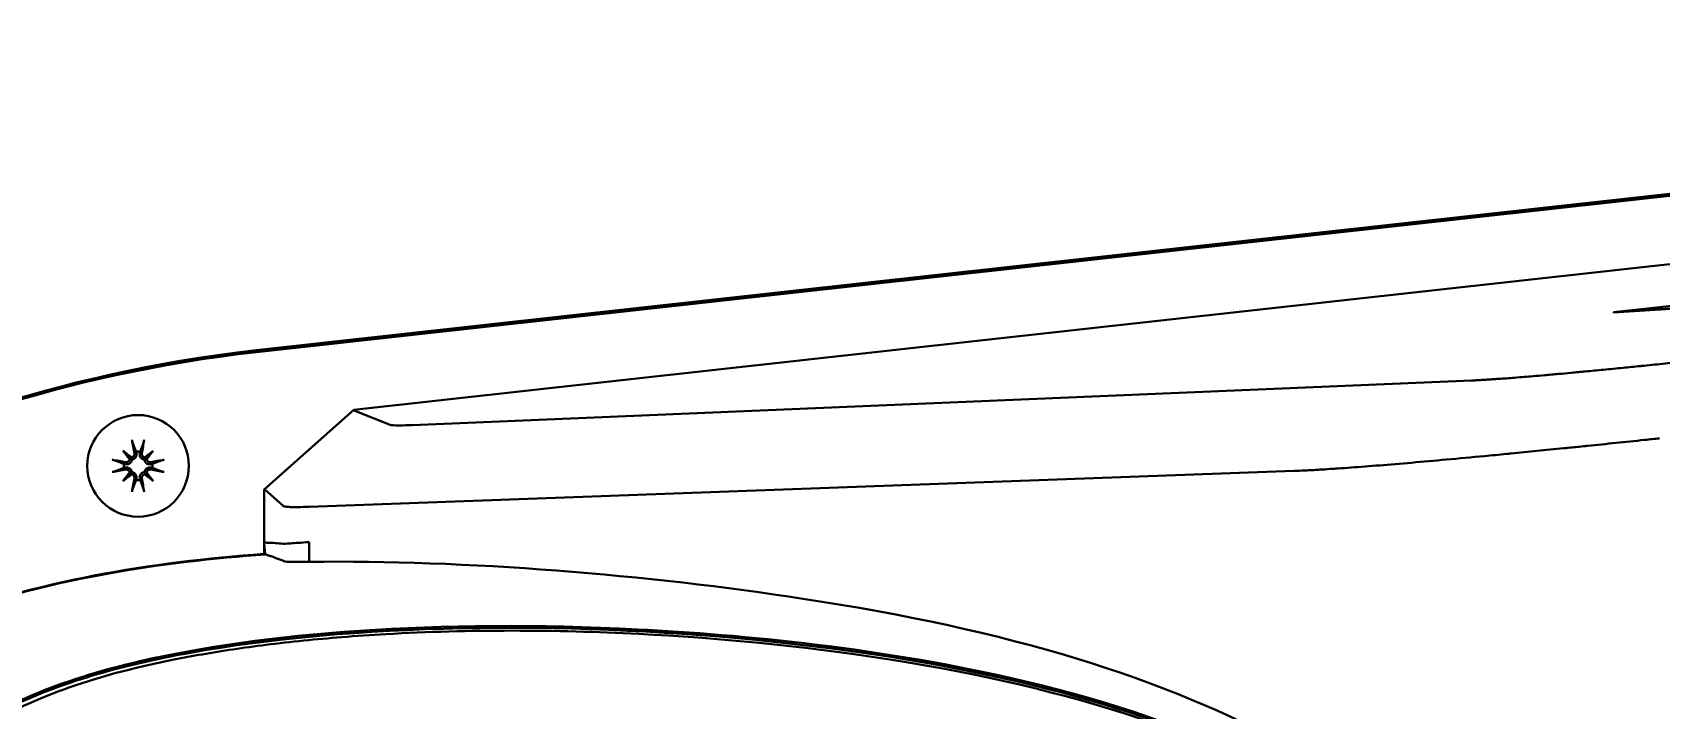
# Model space of a CAD drawing. Header units: millimetres. Extents: x 14 to 2348, y 26 to 1654.
# Drawn here: x 439.2 to 528.8, y 1435.1 to 1472.3 of the extents above; entities that cross this region are included whole.
import ezdxf

# ---------------------------------------------------------------- set-up
doc = ezdxf.new("R2010")
doc.units = ezdxf.units.MM
doc.header["$LTSCALE"] = 4
doc.layers.add('可見邊線(ISO)', color=7, linetype='Continuous', lineweight=30)
doc.layers.add('標註(ISO)', color=7, linetype='Continuous', lineweight=9)
doc.styles.add('temp', font='')
doc.styles.get('temp').set_extended_font_data('PMingLiU')
doc.dimstyles.new('工研院N500', dxfattribs={"dimscale": 4, "dimtxt": 3, "dimasz": 2.5, "dimexe": 1, "dimexo": 1, "dimgap": 0.762, "dimtad": 1, "dimdec": 3, "dimrnd": 1e-08, "dimdsep": 46, "dimtxsty": 'temp', "dimcen": 0.09, "dimdle": 10, "dimclrd": 1, "dimclre": 1, "dimclrt": 7, "dimazin": 2, "dimtfac": 0.666667, "dimtdec": 3, "dimtmove": 0, "dimatfit": 3, "dimfxl": 1, "dimtolj": 1, "dimlwd": 15, "dimlwe": 15, "dimarcsym": 0})

# ---------------------------------------------------------------- blocks, each defined once
blk = doc.blocks.new('*D36')
at = {"layer": 'Defpoints', "color": 0, "linetype": 'Continuous', "transparency": 16777216}
for p in [(1077.991, 1572.207), (404.789, 1405.816), (1077.991, 1382.007)]:
    blk.add_point(p, dxfattribs=at)
at = {"layer": '標註(ISO)', "color": 1, "linetype": 'Continuous', "lineweight": 15, "transparency": 16777216}
for p, q in [((404.789, 1409.816), (404.789, 1576.207)), ((1077.991, 1386.007), (1077.991, 1576.207)), ((414.789, 1572.207), (1067.991, 1572.207))]:
    blk.add_line(p, q, dxfattribs=at)
at = {"layer": '標註(ISO)', "color": 1, "linetype": 'Continuous', "transparency": 16777216}
for points in [[(414.789, 1573.874), (414.789, 1570.54), (404.789, 1572.207)], [(1067.991, 1573.874), (1067.991, 1570.54), (1077.991, 1572.207)]]:
    blk.add_solid(points, dxfattribs=at)
at = {"layer": '標註(ISO)', "color": 7, "linetype": 'Continuous', "lineweight": 18, "transparency": 16777216, "insert": (724, 1591.04), "char_height": 12, "attachment_point": 1, "style": 'temp'}
blk.add_mtext('\\A1;\\f新細明體|b0|i0;\\H12.0000;(680)', dxfattribs=at)

msp = doc.modelspace()

# ---------------------------------------------------------------- linework, layer by layer
at = {"layer": '可見邊線(ISO)'}
for p, q in [((564.44442, 1467.32905), (451.52076, 1454.82986)), ((451.52076, 1454.72448), (564.45594, 1467.22494)), ((456.87692, 1451.54768), (564.91988, 1463.50664)), ((526.28946, 1456.92072), (565.17248, 1461.22456)), ((549.14946, 1458.46398), (526.28946, 1456.92072)), ((549.14946, 1458.44385), (526.28946, 1456.90059)), ((526.28946, 1456.92072), (526.28946, 1456.90059)), ((460.11425, 1450.70715), (518.46113, 1453.16085)), ((451.94018, 1447.15572), (456.87692, 1451.54768)), ((456.84606, 1451.52023), (458.87832, 1450.72354)), ((444.15606, 1449.29138), (444.55376, 1448.89368)), ((445.82589, 1449.29138), (445.4282, 1448.89368)), ((520.9666, 1449.17027), (520.96659, 1449.17027)), ((444.15606, 1447.62155), (444.55376, 1448.01925)), ((445.82589, 1447.62155), (445.4282, 1448.01925)), ((454.40827, 1446.20339), (508.6853, 1448.17715)), ((451.94018, 1443.60228), (451.94018, 1447.15572)), ((451.95265, 1447.16682), (452.98021, 1446.24812)), ((451.94018, 1444.20291), (451.99801, 1443.57688)), ((454.40827, 1444.2573), (454.4166, 1444.25795)), ((454.4166, 1443.16858), (454.4166, 1444.25795))]:
    msp.add_line(p, q, dxfattribs=at)
msp.add_circle((444.99098, 1448.45646), 2.8, dxfattribs=at)
for start, end in [(82.104465, 97.895535), (172.104465, 187.895535), (352.104465, 7.895535), (262.104465, 277.895535)]:
    msp.add_arc((444.99098, 1448.45646), 0.7858, start, end, dxfattribs=at)
for centre, major_axis, ratio, start_param, end_param in [((445.34509, 1448.52533), (0.95193, -4.89517), 0.08715574, 4.41332035, 4.56725609), ((444.63686, 1448.52533), (0.95193, 4.89517), 0.08715574, 4.85752187, 5.01145761), ((444.92211, 1448.10235), (-4.89517, 0.95193), 0.08715574, 4.85752187, 5.01145761), ((445.54876, 1448.91932), (-3.15813, 3.80586), 0.17364818, 1.33077346, 1.45285674), ((444.52813, 1447.89868), (3.80586, -3.15813), 0.17364818, 1.68873592, 1.81081919), ((444.39717, 1448.90363), (-0.1297, -0.10762), 0.86822375, 1.8313258, 2.31493563), ((444.54382, 1449.05027), (-0.10762, -0.1297), 0.86822375, 0.82665702, 1.31026685), ((445.45383, 1447.89868), (3.80586, 3.15813), 0.17364818, 1.33077346, 1.45285674), ((445.43814, 1449.05027), (-0.10762, 0.1297), 0.86822375, 1.8313258, 2.31493563), ((445.58478, 1448.90363), (-0.1297, 0.10762), 0.86822375, 0.82665702, 1.31026685), ((444.43319, 1448.91932), (-3.15813, -3.80586), 0.17364818, 1.68873592, 1.81081919), ((445.05984, 1448.10235), (-4.89517, -0.95193), 0.08715574, 4.41332035, 4.56725609), ((532.11902, 1450.99333), (24.93426, 2.75989), 0.02617771, 4.16343493, 4.21999102), ((526.58664, 1449.10978), (16.82285, 1.49613), 0.03511346, 1.92941027, 1.94455549), ((532.30838, 1449.30393), (25.04014, 2.06989), 0.03579793, 1.91422868, 1.92554853), ((444.92211, 1448.81058), (4.89517, 0.95193), 0.08715574, 4.41332035, 4.56725609), ((445.54876, 1447.99361), (3.15813, 3.80586), 0.17364818, 1.68873592, 1.81081919), ((444.52813, 1449.01425), (-3.80586, -3.15813), 0.17364818, 1.33077346, 1.45285674), ((444.39717, 1448.0093), (0.1297, -0.10762), 0.86822375, 0.82665702, 1.31026685), ((444.54382, 1447.86266), (0.10762, -0.1297), 0.86822375, 1.8313258, 2.31493563), ((445.34509, 1448.3876), (-0.95193, -4.89517), 0.08715574, 4.85752187, 5.01145761), ((444.63686, 1448.3876), (-0.95193, 4.89517), 0.08715574, 4.41332035, 4.56725609), ((445.43814, 1447.86266), (0.10762, 0.1297), 0.86822375, 0.82665702, 1.31026685), ((445.45383, 1449.01425), (-3.80586, 3.15813), 0.17364818, 1.68873592, 1.81081919), ((445.58478, 1448.0093), (0.1297, 0.10762), 0.86822375, 1.8313258, 2.31493563), ((444.43319, 1447.99361), (3.15813, -3.80586), 0.17364818, 1.33077346, 1.45285674), ((445.05984, 1448.81058), (4.89517, -0.95193), 0.08715574, 4.85752187, 5.01145761)]:
    msp.add_ellipse(centre, major_axis=major_axis, ratio=ratio, start_param=start_param, end_param=end_param, dxfattribs=at)
for points, knots in [([(451.52076, 1357.18845), (440.46822, 1358.41182), (432.03024, 1361.85669), (422.5092, 1366.34732), (419.00867, 1369.129), (413.9665, 1374.54118), (410.5606, 1378.80713), (405.68942, 1391.8238), (404.65062, 1399.86085), (404.92704, 1413.48563), (405.84768, 1420.00717), (410.09307, 1432.34154), (413.40563, 1436.61932), (418.33725, 1442.20192), (421.77358, 1445.11669), (431.93557, 1450.08306), (440.56639, 1453.51197), (451.52076, 1454.72448)], [0, 0, 0, 0, 3.33600927, 3.33600927, 8.06574161, 8.06574161, 12.140178, 12.140178, 16.51638152, 16.51638152, 20.05987587, 20.05987587, 24.1242074, 24.1242074, 29.01459036, 29.01459036, 32.9401167, 32.9401167, 32.9401167, 32.9401167]), ([(451.52076, 1357.08307), (439.92517, 1358.36655), (431.19325, 1362.16813), (422.94921, 1365.96669), (419.4031, 1368.6672), (414.47535, 1373.76217), (410.87455, 1378.04931), (405.64217, 1391.27981), (404.68783, 1399.24173), (404.68783, 1412.6712), (405.64217, 1420.63312), (410.87455, 1433.86361), (414.47535, 1438.15076), (419.4031, 1443.24573), (422.94921, 1445.94624), (431.19325, 1449.7448), (439.92517, 1453.54638), (451.52076, 1454.82986)], [0, 0, 0, 0, 3.49991966, 3.49991966, 10.72670674, 10.72670674, 16.55080291, 16.55080291, 23.01804161, 23.01804161, 29.48528042, 29.48528042, 35.30937675, 35.30937675, 42.53616407, 42.53616407, 46.0360839, 46.0360839, 46.0360839, 46.0360839]), ([(532.46483, 1454.45732), (531.80371, 1454.38414), (531.04799, 1454.30178), (529.88694, 1454.17762), (528.99225, 1454.0832), (528.17966, 1453.99929), (527.45934, 1453.92579), (526.75134, 1453.8543), (525.73987, 1453.75444), (524.78964, 1453.66305), (523.96123, 1453.58543), (523.21095, 1453.51686), (522.5104, 1453.45471), (521.89082, 1453.40153), (521.33828, 1453.3556), (520.84514, 1453.31613), (520.38022, 1453.28048), (519.97309, 1453.25076), (519.59576, 1453.22472), (519.25859, 1453.20303), (518.96212, 1453.18555), (518.69814, 1453.17148), (518.54014, 1453.16418), (518.46113, 1453.16085)], [0, 0, 0, 0, 0.11013549, 0.12585724, 0.19526422, 0.26175511, 0.26621069, 0.32139026, 0.38719737, 0.45070922, 0.50151736, 0.55085361, 0.60498749, 0.65290202, 0.69201484, 0.73764451, 0.77824409, 0.81783582, 0.85535616, 0.89522589, 0.9308239, 0.96353386, 1, 1, 1, 1]), ([(460.11425, 1450.70715), (459.83315, 1450.69533), (459.60975, 1450.68936), (459.08303, 1450.68625), (458.9344, 1450.70155), (458.87832, 1450.72354)], [0.000001, 0.000001, 0.000001, 0.000001, 0.235344268, 0.235344268, 0.672250925, 0.672250925, 0.672250925, 0.672250925]), ([(444.69469, 1449.72668), (444.6923, 1449.73292), (444.68932, 1449.74217), (444.6832, 1449.76349), (444.67894, 1449.78014), (444.67174, 1449.81113), (444.66752, 1449.83096), (444.66175, 1449.86064), (444.6591, 1449.87522), (444.65692, 1449.88831)], [0.0475683219, 0.0475683219, 0.0475683219, 0.0475683219, 0.0518037472, 0.0518037472, 0.0569688414, 0.0569688414, 0.0621348202, 0.0621348202, 0.0660399938, 0.0660399938, 0.0660399938, 0.0660399938]), ([(445.32503, 1449.88831), (445.32285, 1449.87522), (445.3202, 1449.86064), (445.31443, 1449.83096), (445.31022, 1449.81113), (445.30302, 1449.78014), (445.29876, 1449.76349), (445.29264, 1449.74217), (445.28966, 1449.73292), (445.28726, 1449.72668)], [0.0168342393, 0.0168342393, 0.0168342393, 0.0168342393, 0.0207394129, 0.0207394129, 0.0259053918, 0.0259053918, 0.0310704859, 0.0310704859, 0.0353059113, 0.0353059113, 0.0353059113, 0.0353059113]), ([(523.80707, 1449.45099), (523.94211, 1449.46466), (524.07756, 1449.47841), (524.34946, 1449.50607), (524.48588, 1449.51999), (524.62268, 1449.53398)], [-0.086544971, -0.086544971, -0.086544971, -0.086544971, -0.0432971966, -0.0432971966, -0.0000008617, -0.0000008617, -0.0000008617, -0.0000008617]), ([(524.62268, 1449.53398), (524.66305, 1449.53829), (524.70346, 1449.54261), (524.7845, 1449.55125), (524.82515, 1449.55558), (524.86582, 1449.55991)], [0.0000525584, 0.0000525584, 0.0000525584, 0.0000525584, 0.012836566, 0.012836566, 0.0256744376, 0.0256744376, 0.0256744376, 0.0256744376]), ([(528.016, 1449.8877), (528.14915, 1449.90183), (528.28249, 1449.91602), (528.54947, 1449.94448), (528.6831, 1449.95876), (528.81687, 1449.97307)], [-0.081497119, -0.081497119, -0.081497119, -0.081497119, -0.0407393684, -0.0407393684, 0, 0, 0, 0]), ([(443.55913, 1448.79052), (443.57222, 1448.78834), (443.5868, 1448.78569), (443.61648, 1448.77992), (443.63631, 1448.7757), (443.6673, 1448.7685), (443.68395, 1448.76424), (443.70528, 1448.75812), (443.71452, 1448.75515), (443.72076, 1448.75275)], [0.0168342393, 0.0168342393, 0.0168342393, 0.0168342393, 0.0207394129, 0.0207394129, 0.0259053918, 0.0259053918, 0.0310704859, 0.0310704859, 0.0353059113, 0.0353059113, 0.0353059113, 0.0353059113]), ([(444.64638, 1448.80106), (444.64485, 1448.78906), (444.64255, 1448.77688), (444.63234, 1448.73709), (444.62086, 1448.70989), (444.59267, 1448.66277), (444.57413, 1448.63979), (444.53202, 1448.60106), (444.50844, 1448.58529), (444.45916, 1448.56028), (444.42901, 1448.55017), (444.36767, 1448.53981), (444.3365, 1448.53957), (444.30827, 1448.54316), (444.297, 1448.54459), (444.28564, 1448.54667), (444.27432, 1448.54942)], [-0.0476330145, -0.0476330145, -0.0476330145, -0.0476330145, -0.0440421987, -0.0440421987, -0.035806669, -0.035806669, -0.0275711393, -0.0275711393, -0.0193356095, -0.0193356095, -0.0096678048, -0.0096678048, 0, 0, 0, 0.003860365, 0.003860365, 0.003860365, 0.003860365]), ([(444.52087, 1448.82254), (444.51854, 1448.80731), (444.51429, 1448.79199), (444.49849, 1448.75411), (444.4839, 1448.73278), (444.45028, 1448.69894), (444.42895, 1448.68419), (444.38229, 1448.66444), (444.35695, 1448.65943), (444.32116, 1448.65894), (444.30868, 1448.65992), (444.29625, 1448.66218)], [0.0172141153, 0.0172141153, 0.0172141153, 0.0172141153, 0.0216673994, 0.0216673994, 0.0288082122, 0.0288082122, 0.0359902002, 0.0359902002, 0.0431721882, 0.0431721882, 0.046823968, 0.046823968, 0.046823968, 0.046823968]), ([(444.55376, 1448.89368), (444.56013, 1448.88731), (444.56595, 1448.88149), (444.59982, 1448.84762), (444.62303, 1448.82441), (444.64586, 1448.80158), (444.64612, 1448.80132), (444.64638, 1448.80106)], [-2.828207794, -2.828207794, -2.828207794, -2.828207794, -2.812267488, -2.812267488, -2.724384129, -2.724384129, -2.723378434, -2.723378434, -2.723378434, -2.723378434]), ([(444.78526, 1449.15119), (444.78953, 1449.12767), (444.78944, 1449.10167), (444.77881, 1449.0518), (444.76827, 1449.02792), (444.74122, 1448.98844), (444.72301, 1448.97014), (444.6808, 1448.94228), (444.6568, 1448.93273), (444.63066, 1448.92752), (444.62779, 1448.92702), (444.6249, 1448.92658)], [0, 0, 0, 0, 0.0072458737, 0.0072458737, 0.0144917474, 0.0144917474, 0.0216328704, 0.0216328704, 0.0287739933, 0.0287739933, 0.0296410879, 0.0296410879, 0.0296410879, 0.0296410879]), ([(444.89802, 1449.17312), (444.90077, 1449.1618), (444.90285, 1449.15044), (444.90787, 1449.11094), (444.90763, 1449.07977), (444.89727, 1449.01843), (444.88716, 1448.98828), (444.86215, 1448.939), (444.84638, 1448.91542), (444.80765, 1448.87331), (444.78467, 1448.85477), (444.73755, 1448.82658), (444.71035, 1448.8151), (444.67056, 1448.80489), (444.65838, 1448.8026), (444.64638, 1448.80106)], [0.1207276167, 0.1207276167, 0.1207276167, 0.1207276167, 0.1245879817, 0.1245879817, 0.1342557864, 0.1342557864, 0.1439235912, 0.1439235912, 0.152159121, 0.152159121, 0.1603946507, 0.1603946507, 0.1686301804, 0.1686301804, 0.1722209962, 0.1722209962, 0.1722209962, 0.1722209962]), ([(445.33558, 1448.80106), (445.32357, 1448.8026), (445.31139, 1448.80489), (445.2716, 1448.8151), (445.2444, 1448.82658), (445.19728, 1448.85477), (445.17431, 1448.87331), (445.13558, 1448.91542), (445.11981, 1448.939), (445.09479, 1448.98828), (445.08469, 1449.01843), (445.07433, 1449.07977), (445.07409, 1449.11094), (445.07767, 1449.13917), (445.0791, 1449.15044), (445.08118, 1449.1618), (445.08393, 1449.17312)], [-0.0476330145, -0.0476330145, -0.0476330145, -0.0476330145, -0.0440421987, -0.0440421987, -0.035806669, -0.035806669, -0.0275711393, -0.0275711393, -0.0193356095, -0.0193356095, -0.0096678048, -0.0096678048, 0, 0, 0, 0.003860365, 0.003860365, 0.003860365, 0.003860365]), ([(445.35706, 1448.92658), (445.34182, 1448.9289), (445.3265, 1448.93315), (445.28862, 1448.94896), (445.26729, 1448.96354), (445.23345, 1448.99716), (445.2187, 1449.01849), (445.19895, 1449.06515), (445.19394, 1449.09049), (445.19345, 1449.12628), (445.19444, 1449.13877), (445.19669, 1449.15119)], [0.0172141153, 0.0172141153, 0.0172141153, 0.0172141153, 0.0216673994, 0.0216673994, 0.0288082122, 0.0288082122, 0.0359902002, 0.0359902002, 0.0431721882, 0.0431721882, 0.046823968, 0.046823968, 0.046823968, 0.046823968]), ([(445.4282, 1448.89368), (445.42182, 1448.88731), (445.416, 1448.88149), (445.38214, 1448.84762), (445.35893, 1448.82441), (445.33609, 1448.80158), (445.33583, 1448.80132), (445.33558, 1448.80106)], [-2.828207794, -2.828207794, -2.828207794, -2.828207794, -2.812267488, -2.812267488, -2.724384129, -2.724384129, -2.723378434, -2.723378434, -2.723378434, -2.723378434]), ([(445.70763, 1448.54942), (445.69631, 1448.54667), (445.68496, 1448.54459), (445.64546, 1448.53957), (445.61428, 1448.53981), (445.55295, 1448.55017), (445.52279, 1448.56028), (445.47351, 1448.58529), (445.44993, 1448.60106), (445.40782, 1448.63979), (445.38928, 1448.66277), (445.36109, 1448.70989), (445.34961, 1448.73709), (445.3394, 1448.77688), (445.33711, 1448.78906), (445.33558, 1448.80106)], [0.1207276167, 0.1207276167, 0.1207276167, 0.1207276167, 0.1245879817, 0.1245879817, 0.1342557864, 0.1342557864, 0.1439235912, 0.1439235912, 0.152159121, 0.152159121, 0.1603946507, 0.1603946507, 0.1686301804, 0.1686301804, 0.1722209962, 0.1722209962, 0.1722209962, 0.1722209962]), ([(445.6857, 1448.66218), (445.66219, 1448.65791), (445.63619, 1448.658), (445.58631, 1448.66863), (445.56243, 1448.67917), (445.52296, 1448.70622), (445.50465, 1448.72443), (445.47679, 1448.76664), (445.46724, 1448.79064), (445.46204, 1448.81678), (445.46153, 1448.81965), (445.46109, 1448.82254)], [0, 0, 0, 0, 0.0072458737, 0.0072458737, 0.0144917474, 0.0144917474, 0.0216328704, 0.0216328704, 0.0287739933, 0.0287739933, 0.0296410879, 0.0296410879, 0.0296410879, 0.0296410879]), ([(446.26119, 1448.75275), (446.26743, 1448.75515), (446.27668, 1448.75812), (446.298, 1448.76424), (446.31465, 1448.7685), (446.34565, 1448.7757), (446.36547, 1448.77992), (446.39515, 1448.78569), (446.40973, 1448.78834), (446.42282, 1448.79052)], [0.0475683219, 0.0475683219, 0.0475683219, 0.0475683219, 0.0518037472, 0.0518037472, 0.0569688414, 0.0569688414, 0.0621348202, 0.0621348202, 0.0660399938, 0.0660399938, 0.0660399938, 0.0660399938]), ([(511.83634, 1448.36565), (512.81252, 1448.43733), (513.92621, 1448.52698), (516.38831, 1448.73876), (517.73568, 1448.86084), (519.17008, 1448.99641)], [-1.01152725, -1.01152725, -1.01152725, -1.01152725, -0.50661621, -0.50661621, -0.000001, -0.000001, -0.000001, -0.000001]), ([(443.72076, 1448.16018), (443.71452, 1448.15778), (443.70528, 1448.1548), (443.68395, 1448.14869), (443.6673, 1448.14443), (443.63631, 1448.13722), (443.61648, 1448.13301), (443.5868, 1448.12724), (443.57222, 1448.12459), (443.55913, 1448.12241)], [0.0475683219, 0.0475683219, 0.0475683219, 0.0475683219, 0.0518037472, 0.0518037472, 0.0569688414, 0.0569688414, 0.0621348202, 0.0621348202, 0.0660399938, 0.0660399938, 0.0660399938, 0.0660399938]), ([(444.27432, 1448.36351), (444.28564, 1448.36626), (444.297, 1448.36834), (444.3365, 1448.37335), (444.36767, 1448.37311), (444.42901, 1448.36275), (444.45916, 1448.35265), (444.50844, 1448.32763), (444.53202, 1448.31187), (444.57413, 1448.27313), (444.59267, 1448.25016), (444.62086, 1448.20304), (444.63234, 1448.17584), (444.64255, 1448.13605), (444.64485, 1448.12387), (444.64638, 1448.11187)], [0.1207276167, 0.1207276167, 0.1207276167, 0.1207276167, 0.1245879817, 0.1245879817, 0.1342557864, 0.1342557864, 0.1439235912, 0.1439235912, 0.152159121, 0.152159121, 0.1603946507, 0.1603946507, 0.1686301804, 0.1686301804, 0.1722209962, 0.1722209962, 0.1722209962, 0.1722209962]), ([(444.29625, 1448.25075), (444.31977, 1448.25501), (444.34577, 1448.25493), (444.39564, 1448.2443), (444.41952, 1448.23376), (444.459, 1448.2067), (444.4773, 1448.1885), (444.50516, 1448.14629), (444.51471, 1448.12229), (444.51992, 1448.09614), (444.52042, 1448.09328), (444.52087, 1448.09038)], [0, 0, 0, 0, 0.0072458737, 0.0072458737, 0.0144917474, 0.0144917474, 0.0216328704, 0.0216328704, 0.0287739933, 0.0287739933, 0.0296410879, 0.0296410879, 0.0296410879, 0.0296410879]), ([(444.55376, 1448.01925), (444.56013, 1448.02562), (444.56595, 1448.03144), (444.59982, 1448.06531), (444.62303, 1448.08851), (444.64586, 1448.11135), (444.64612, 1448.11161), (444.64638, 1448.11187)], [-2.828207794, -2.828207794, -2.828207794, -2.828207794, -2.812267488, -2.812267488, -2.724384129, -2.724384129, -2.723378434, -2.723378434, -2.723378434, -2.723378434]), ([(444.6249, 1447.98635), (444.64013, 1447.98403), (444.65546, 1447.97978), (444.69334, 1447.96397), (444.71466, 1447.94939), (444.7485, 1447.91576), (444.76325, 1447.89444), (444.783, 1447.84778), (444.78801, 1447.82244), (444.7885, 1447.78664), (444.78752, 1447.77416), (444.78526, 1447.76174)], [0.0172141153, 0.0172141153, 0.0172141153, 0.0172141153, 0.0216673994, 0.0216673994, 0.0288082122, 0.0288082122, 0.0359902002, 0.0359902002, 0.0431721882, 0.0431721882, 0.046823968, 0.046823968, 0.046823968, 0.046823968]), ([(444.64638, 1448.11187), (444.65838, 1448.11033), (444.67056, 1448.10804), (444.71035, 1448.09783), (444.73755, 1448.08635), (444.78467, 1448.05816), (444.80765, 1448.03962), (444.84638, 1447.99751), (444.86215, 1447.97393), (444.88716, 1447.92465), (444.89727, 1447.89449), (444.90763, 1447.83316), (444.90787, 1447.80198), (444.90428, 1447.77376), (444.90285, 1447.76249), (444.90077, 1447.75113), (444.89802, 1447.73981)], [-0.0476330145, -0.0476330145, -0.0476330145, -0.0476330145, -0.0440421987, -0.0440421987, -0.035806669, -0.035806669, -0.0275711393, -0.0275711393, -0.0193356095, -0.0193356095, -0.0096678048, -0.0096678048, 0, 0, 0, 0.003860365, 0.003860365, 0.003860365, 0.003860365]), ([(445.08393, 1447.73981), (445.08118, 1447.75113), (445.0791, 1447.76249), (445.07409, 1447.80198), (445.07433, 1447.83316), (445.08469, 1447.89449), (445.09479, 1447.92465), (445.11981, 1447.97393), (445.13558, 1447.99751), (445.17431, 1448.03962), (445.19728, 1448.05816), (445.2444, 1448.08635), (445.2716, 1448.09783), (445.31139, 1448.10804), (445.32357, 1448.11033), (445.33558, 1448.11187)], [0.1207276167, 0.1207276167, 0.1207276167, 0.1207276167, 0.1245879817, 0.1245879817, 0.1342557864, 0.1342557864, 0.1439235912, 0.1439235912, 0.152159121, 0.152159121, 0.1603946507, 0.1603946507, 0.1686301804, 0.1686301804, 0.1722209962, 0.1722209962, 0.1722209962, 0.1722209962]), ([(445.19669, 1447.76174), (445.19243, 1447.78525), (445.19251, 1447.81125), (445.20314, 1447.86113), (445.21368, 1447.88501), (445.24074, 1447.92448), (445.25894, 1447.94279), (445.30115, 1447.97065), (445.32515, 1447.9802), (445.3513, 1447.98541), (445.35416, 1447.98591), (445.35706, 1447.98635)], [0, 0, 0, 0, 0.0072458737, 0.0072458737, 0.0144917474, 0.0144917474, 0.0216328704, 0.0216328704, 0.0287739933, 0.0287739933, 0.0296410879, 0.0296410879, 0.0296410879, 0.0296410879]), ([(445.33558, 1448.11187), (445.33711, 1448.12387), (445.3394, 1448.13605), (445.34961, 1448.17584), (445.36109, 1448.20304), (445.38928, 1448.25016), (445.40782, 1448.27313), (445.44993, 1448.31187), (445.47351, 1448.32763), (445.52279, 1448.35265), (445.55295, 1448.36275), (445.61428, 1448.37311), (445.64546, 1448.37335), (445.67368, 1448.36977), (445.68496, 1448.36834), (445.69631, 1448.36626), (445.70763, 1448.36351)], [-0.0476330145, -0.0476330145, -0.0476330145, -0.0476330145, -0.0440421987, -0.0440421987, -0.035806669, -0.035806669, -0.0275711393, -0.0275711393, -0.0193356095, -0.0193356095, -0.0096678048, -0.0096678048, 0, 0, 0, 0.003860365, 0.003860365, 0.003860365, 0.003860365]), ([(445.4282, 1448.01925), (445.42182, 1448.02562), (445.416, 1448.03144), (445.38214, 1448.06531), (445.35893, 1448.08851), (445.33609, 1448.11135), (445.33583, 1448.11161), (445.33558, 1448.11187)], [-2.828207794, -2.828207794, -2.828207794, -2.828207794, -2.812267488, -2.812267488, -2.724384129, -2.724384129, -2.723378434, -2.723378434, -2.723378434, -2.723378434]), ([(445.46109, 1448.09038), (445.46341, 1448.10562), (445.46766, 1448.12094), (445.48347, 1448.15882), (445.49805, 1448.18015), (445.53168, 1448.21399), (445.553, 1448.22874), (445.59966, 1448.24849), (445.625, 1448.2535), (445.6608, 1448.25399), (445.67328, 1448.253), (445.6857, 1448.25075)], [0.0172141153, 0.0172141153, 0.0172141153, 0.0172141153, 0.0216673994, 0.0216673994, 0.0288082122, 0.0288082122, 0.0359902002, 0.0359902002, 0.0431721882, 0.0431721882, 0.046823968, 0.046823968, 0.046823968, 0.046823968]), ([(446.42282, 1448.12241), (446.40973, 1448.12459), (446.39515, 1448.12724), (446.36547, 1448.13301), (446.34565, 1448.13722), (446.31465, 1448.14443), (446.298, 1448.14869), (446.27668, 1448.1548), (446.26743, 1448.15778), (446.26119, 1448.16018)], [0.0168342393, 0.0168342393, 0.0168342393, 0.0168342393, 0.0207394129, 0.0207394129, 0.0259053918, 0.0259053918, 0.0310704859, 0.0310704859, 0.0353059113, 0.0353059113, 0.0353059113, 0.0353059113]), ([(508.69062, 1448.17735), (508.81427, 1448.18186), (508.94566, 1448.1873), (509.08463, 1448.19365), (509.21104, 1448.19943), (509.34371, 1448.20598), (509.48251, 1448.21327), (509.57835, 1448.21831), (509.6771, 1448.22371), (509.77872, 1448.22946), (509.83733, 1448.23278), (509.89692, 1448.23622), (509.95748, 1448.23978), (510.05126, 1448.24529), (510.14737, 1448.25109), (510.24576, 1448.25717), (510.43308, 1448.26875), (510.62868, 1448.28137), (510.8322, 1448.29499), (510.93189, 1448.30166), (511.03353, 1448.30858), (511.13707, 1448.31574), (511.35494, 1448.33081), (511.58124, 1448.34694), (511.81554, 1448.36412), (511.82247, 1448.36463), (511.8294, 1448.36514), (511.83634, 1448.36565)], [0, 0, 0, 0, 0.16169492, 0.16169492, 0.16169492, 0.30876445, 0.30876445, 0.30876445, 0.41030622, 0.41030622, 0.41030622, 0.46886864, 0.46886864, 0.46886864, 0.55956213, 0.55956213, 0.55956213, 0.73221135, 0.73221135, 0.73221135, 0.81678321, 0.81678321, 0.81678321, 0.99474033, 0.99474033, 0.99474033, 1, 1, 1, 1]), ([(444.65692, 1447.02462), (444.6591, 1447.03771), (444.66175, 1447.05229), (444.66752, 1447.08197), (444.67174, 1447.1018), (444.67894, 1447.13279), (444.6832, 1447.14944), (444.68932, 1447.17076), (444.6923, 1447.18001), (444.69469, 1447.18625)], [0.0168342393, 0.0168342393, 0.0168342393, 0.0168342393, 0.0207394129, 0.0207394129, 0.0259053918, 0.0259053918, 0.0310704859, 0.0310704859, 0.0353059113, 0.0353059113, 0.0353059113, 0.0353059113]), ([(445.28726, 1447.18625), (445.28966, 1447.18001), (445.29264, 1447.17076), (445.29876, 1447.14944), (445.30302, 1447.13279), (445.31022, 1447.1018), (445.31443, 1447.08197), (445.3202, 1447.05229), (445.32285, 1447.03771), (445.32503, 1447.02462)], [0.0475683219, 0.0475683219, 0.0475683219, 0.0475683219, 0.0518037472, 0.0518037472, 0.0569688414, 0.0569688414, 0.0621348202, 0.0621348202, 0.0660399938, 0.0660399938, 0.0660399938, 0.0660399938]), ([(452.98021, 1446.24812), (452.99738, 1446.23277), (453.04029, 1446.22027), (453.17739, 1446.20112), (453.27154, 1446.19448), (453.51058, 1446.18699), (453.65537, 1446.18615), (453.99484, 1446.19037), (454.18937, 1446.19543), (454.40827, 1446.20339)], [-0.78628126, -0.78628126, -0.78628126, -0.78628126, -0.589701844, -0.589701844, -0.393121311, -0.393121311, -0.196560839, -0.196560839, -0.000000999, -0.000000999, -0.000000999, -0.000000999]), ([(452.98021, 1444.16365), (452.68706, 1444.19582), (452.39459, 1444.21595), (452.04768, 1444.22685), (451.99393, 1444.22817), (451.94018, 1444.22913)], [0.000000001, 0.000000001, 0.000000001, 0.000000001, 0.842981686, 0.842981686, 0.99767325, 0.99767325, 0.99767325, 0.99767325]), ([(452.98021, 1444.16365), (453.01455, 1444.15989), (453.15189, 1444.17129), (453.63036, 1444.20317), (453.97081, 1444.22333), (454.40827, 1444.2573)], [0, 0, 0, 0, 0.392978153, 0.392978153, 0.786001447, 0.786001447, 0.786001447, 0.786001447]), ([(451.94018, 1443.60228), (445.71314, 1443.16385), (439.32595, 1442.09518), (429.74018, 1438.45995), (426.1712, 1436.53097), (419.73933, 1431.14576), (417.68864, 1428.20432), (415.37595, 1423.74077), (414.11353, 1420.79208), (412.60472, 1412.96779), (412.32953, 1409.4203), (412.32953, 1405.95646)], [0.000001, 0.000001, 0.000001, 0.000001, 1.87273863, 1.87273863, 3.0903673, 3.0903673, 4.40095972, 4.40095972, 5.3309755, 5.3309755, 6.04507248, 6.04507248, 6.04507248, 6.04507248]), ([(412.33881, 1405.95646), (412.33881, 1409.42303), (412.61411, 1412.97415), (414.14248, 1420.89648), (415.43669, 1423.85336), (418.01909, 1428.822), (420.28196, 1431.58028), (426.10867, 1436.45684), (429.63513, 1438.37498), (439.71117, 1442.23963), (446.48628, 1443.19272), (451.99801, 1443.57688)], [0, 0, 0, 0, 1.03996931, 1.03996931, 2.4225635, 2.4225635, 4.96282532, 4.96282532, 7.74589375, 7.74589375, 12.49895839, 12.49895839, 12.49895839, 12.49895839]), ([(453.07491, 1443.19174), (453.03877, 1443.20634), (453.00264, 1443.22078), (452.89424, 1443.2636), (452.82198, 1443.29147), (452.67749, 1443.34587), (452.60525, 1443.37239), (452.46081, 1443.42405), (452.3886, 1443.44919), (452.26332, 1443.4916), (452.21023, 1443.5092), (452.10409, 1443.54362), (452.05105, 1443.56045), (451.99801, 1443.57688)], [0, 0, 0, 0, 0.10058532, 0.10058532, 0.30175596, 0.30175596, 0.5029266, 0.5029266, 0.70409724, 0.70409724, 0.85207225, 0.85207225, 1, 1, 1, 1]), ([(508.6853, 1432.85299), (501.45907, 1436.8433), (492.96538, 1439.39885), (473.15267, 1442.43829), (462.95291, 1443.2886), (454.4166, 1443.16858)], [0.000001, 0.000001, 0.000001, 0.000001, 6.59800377, 6.59800377, 11.52117425, 11.52117425, 11.52117425, 11.52117425]), ([(454.4166, 1443.17242), (454.02219, 1443.16738), (453.71236, 1443.16492), (453.24946, 1443.16954), (453.11041, 1443.17739), (453.07491, 1443.19174)], [0.02799226, 0.02799226, 0.02799226, 0.02799226, 0.392959189, 0.392959189, 0.785933978, 0.785933978, 0.785933978, 0.785933978]), ([(422.35292, 1405.95646), (422.35292, 1409.61587), (422.78417, 1413.36091), (424.55543, 1420.19156), (425.83438, 1423.29074), (429.83418, 1429.43703), (432.3011, 1431.69181), (437.27174, 1435.23399), (440.63041, 1436.65766), (451.82609, 1439.25271), (461.47964, 1440.01788), (478.20039, 1439.15509), (486.08402, 1438.42716), (503.86132, 1434.22214), (510.2229, 1430.64535), (518.06392, 1425.12232), (520.91271, 1422.1552), (524.18468, 1417.0341), (525.17109, 1414.90954), (526.48608, 1410.48935), (526.82368, 1408.23276), (526.82368, 1405.95646)], [0, 0, 0, 0, 1.09782221, 1.09782221, 2.12646545, 2.12646545, 3.32480567, 3.32480567, 4.99621906, 4.99621906, 7.52717533, 7.52717533, 8.82754818, 8.82754818, 10.5459804, 10.5459804, 12.30481903, 12.30481903, 13.39554199, 13.39554199, 14.45336168, 14.45336168, 14.45336168, 14.45336168]), ([(422.45368, 1405.95646), (422.45368, 1411.21937), (423.34679, 1416.47959), (426.82032, 1425.21724), (429.04114, 1428.07251), (433.72734, 1433.00821), (436.68875, 1434.60576), (440.74362, 1436.44015), (444.06608, 1437.59113), (458.86301, 1439.87955), (470.47082, 1439.83677), (493.07677, 1437.30864), (500.64743, 1434.80624), (510.03846, 1430.5902), (514.33242, 1428.00214), (520.92351, 1421.98237), (522.96906, 1419.12462), (525.10248, 1414.67586), (525.69088, 1413.02759), (526.51001, 1409.56636), (526.72445, 1407.76649), (526.72445, 1405.95646)], [0, 0, 0, 0, 1.57887302, 1.57887302, 3.08946466, 3.08946466, 5.62122402, 5.62122402, 8.58646468, 8.58646468, 13.62418656, 13.62418656, 19.40688655, 19.40688655, 24.35366237, 24.35366237, 28.62084887, 28.62084887, 30.95029177, 30.95029177, 33.35546131, 33.35546131, 33.35546131, 33.35546131]), ([(422.87114, 1405.95646), (422.87114, 1407.01077), (422.90751, 1408.06862), (423.05221, 1410.16047), (423.15981, 1411.19711), (423.39865, 1412.90162), (423.50912, 1413.57452), (423.70717, 1414.61895), (423.78371, 1414.99401), (424.07781, 1416.33641), (424.32711, 1417.30131), (425.93658, 1422.60717), (427.81202, 1425.82638), (430.44915, 1429.05035), (431.01119, 1429.67428), (431.89108, 1430.55983), (432.18671, 1430.84342), (432.78808, 1431.39293), (433.09337, 1431.6587), (433.70681, 1432.16706), (434.01544, 1432.41083), (434.95194, 1433.11354), (435.59149, 1433.54583), (438.99091, 1435.60463), (442.32301, 1436.8562), (447.47823, 1437.88556), (447.99508, 1437.98156), (449.07757, 1438.16947), (449.64577, 1438.26056), (450.81796, 1438.43482), (451.42488, 1438.51753), (453.41568, 1438.76689), (454.81395, 1438.90713), (457.01279, 1439.08289), (457.82374, 1439.13806), (463.24581, 1439.4478), (467.96418, 1439.43064), (481.18791, 1438.75537), (490.94711, 1437.50612), (505.87353, 1432.70977), (510.55897, 1430.09735), (516.55164, 1425.87061), (519.79011, 1423.17743), (523.73388, 1417.30612), (524.83235, 1415.00815), (526.18498, 1410.41941), (526.51427, 1408.19683), (526.51427, 1405.95646)], [0, 0, 0, 0, 0.31629298, 0.31629298, 0.629149, 0.629149, 0.83389768, 0.83389768, 0.94903267, 0.94903267, 1.24758782, 1.24758782, 2.61768838, 2.61768838, 2.964418, 2.964418, 3.13396137, 3.13396137, 3.30185375, 3.30185375, 3.46442514, 3.46442514, 3.78642897, 3.78642897, 5.11581305, 5.11581305, 5.26310148, 5.26310148, 5.42451667, 5.42451667, 5.59644572, 5.59644572, 5.98896261, 5.98896261, 6.2174819, 6.2174819, 7.51853066, 7.51853066, 9.94509803, 9.94509803, 11.8560737, 11.8560737, 13.34027422, 13.34027422, 14.16444199, 14.16444199, 14.889039, 14.889039, 14.889039, 14.889039])]:
    msp.add_open_spline(points, degree=3, knots=knots, dxfattribs=at)
for points, weights in [([(444.69469, 1449.72668), (444.81187, 1449.42165), (444.88303, 1449.23481)], [1.00480921713, 1.03376991465, 1]), ([(445.09892, 1449.23481), (445.17008, 1449.42165), (445.28726, 1449.72668)], [1, 1.03376991465, 1.00480921713]), ([(444.21263, 1448.56441), (444.02579, 1448.63557), (443.72076, 1448.75275)], [1, 1.03376991465, 1.00480921713]), ([(444.88303, 1449.23481), (444.89084, 1449.20268), (444.89802, 1449.17312)], [1, 1.03935638703, 1.0783666465]), ([(445.08393, 1449.17312), (445.09111, 1449.20268), (445.09892, 1449.23481)], [1.07836664641, 1.03935638698, 1]), ([(446.26119, 1448.75275), (445.95617, 1448.63557), (445.76933, 1448.56441)], [1.00480921713, 1.03376991465, 1]), ([(443.72076, 1448.16018), (444.02579, 1448.27736), (444.21263, 1448.34852)], [1.00480921713, 1.03376991465, 1]), ([(444.27432, 1448.54942), (444.24476, 1448.5566), (444.21263, 1448.56441)], [1.07836664641, 1.03935638698, 1]), ([(444.21263, 1448.34852), (444.24476, 1448.35633), (444.27432, 1448.36351)], [1, 1.03935638703, 1.0783666465]), ([(444.89802, 1447.73981), (444.89084, 1447.71025), (444.88303, 1447.67812)], [1.07836664641, 1.03935638698, 1]), ([(445.09892, 1447.67812), (445.09111, 1447.71025), (445.08393, 1447.73981)], [1, 1.03935638703, 1.0783666465]), ([(445.76933, 1448.56441), (445.73719, 1448.5566), (445.70763, 1448.54942)], [1, 1.03935638703, 1.0783666465]), ([(445.70763, 1448.36351), (445.73719, 1448.35633), (445.76933, 1448.34852)], [1.07836664641, 1.03935638698, 1]), ([(445.76933, 1448.34852), (445.95617, 1448.27736), (446.26119, 1448.16018)], [1, 1.03376991465, 1.00480921713]), ([(444.88303, 1447.67812), (444.81187, 1447.49127), (444.69469, 1447.18625)], [1, 1.03376991465, 1.00480921713]), ([(445.28726, 1447.18625), (445.17008, 1447.49127), (445.09892, 1447.67812)], [1.00480921713, 1.03376991465, 1])]:
    msp.add_rational_spline(points, weights, degree=2, dxfattribs=at)
for points in [[(524.86582, 1449.55991), (525.88695, 1449.6686), (526.93319, 1449.77728), (527.99908, 1449.88597)], [(524.88474, 1449.56184), (524.88477, 1449.56185), (524.88479, 1449.56185), (524.88482, 1449.56185)], [(528.01339, 1449.88748), (528.00862, 1449.88698), (528.00385, 1449.88648), (527.99908, 1449.88597)], [(528.016, 1449.8877), (528.01513, 1449.88761), (528.01426, 1449.88752), (528.01339, 1449.88743)], [(520.63301, 1449.13781), (521.57119, 1449.23371), (522.54234, 1449.32961), (523.541, 1449.42551)], [(520.66507, 1449.14092), (520.66513, 1449.14093), (520.66518, 1449.14093), (520.66524, 1449.14094)]]:
    msp.add_open_spline(points, degree=3, dxfattribs=at)

# ---------------------------------------------------------------- dimensions: what is measured, and where the dimension line sits
at = {"layer": '標註(ISO)', "color": 1, "linetype": 'Continuous', "lineweight": 18, "true_color": 0xff0000}
dim = msp.add_linear_dim(base=(1077.99098, 1572.20693), p1=(404.78887, 1405.81552), p2=(1077.99098, 1382.00719), angle=180, text='\\f新細明體|b0|i0;\\H12.0000;(<>)', dimstyle='工研院N500', override={"dimgap": 0.762, "dimdec": 3, "dimlfac": 1.010098, "dimtol": 0, "dimlim": 0, "dimtp": 0, "dimtm": 0, "dimtdec": 3, "dimtofl": 0, "dimatfit": 1}, dxfattribs=at)
dim.commit()
dim.dimension.update_dxf_attribs({"geometry": '*D36', "text_midpoint": (741.38993, 1572.20693), "dimtype": 160})

doc.saveas('drawing.dxf')
